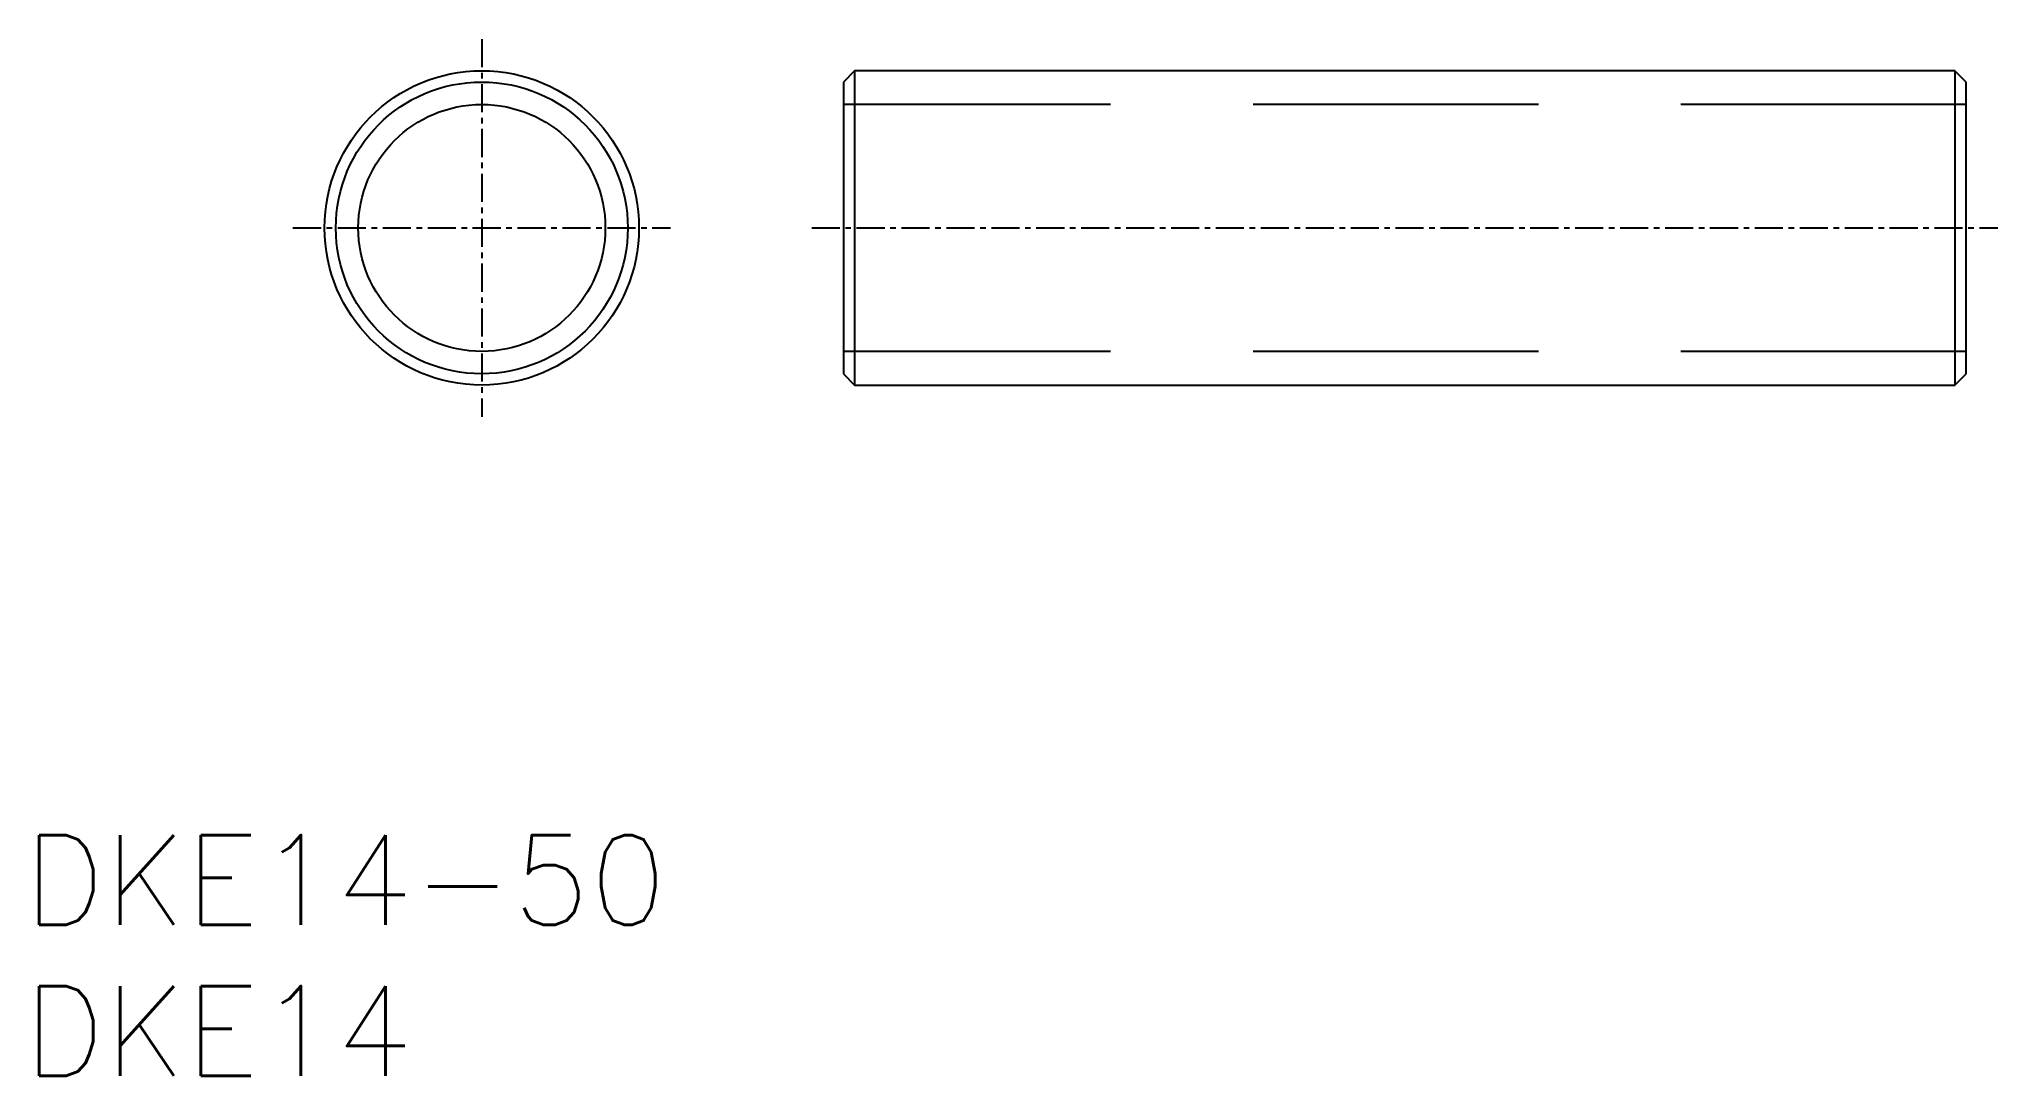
# Model space of a CAD drawing. Extents: x 942.8 to 1030, y 838.6 to 884.8.
import ezdxf

# ---------------------------------------------------------------- set-up
doc = ezdxf.new("R2010")
doc.units = 0
doc.linetypes.add('CENTER', pattern=[2, 1.25, -0.25, 0.25, -0.25])
doc.linetypes.add('DASHED', pattern=[19.05, 12.7, -6.35])
doc.layers.get('0').update_dxf_attribs({"linetype": 'CONTINUOUS'})
doc.layers.add('CENTER', color=1, linetype='CENTER')
doc.styles.get("Standard").update_dxf_attribs({"font": 'txt.shx'})

msp = doc.modelspace()

# ---------------------------------------------------------------- linework, layer by layer
for p, q in [((979.123, 883.401), (978.623, 882.901)), ((978.623, 882.901), (978.623, 869.901)), ((1028.123, 883.401), (979.123, 883.401)), ((979.123, 883.401), (979.123, 869.401)), ((1028.623, 882.901), (1028.123, 883.401)), ((1028.123, 883.401), (1028.123, 869.401)), ((1028.623, 869.901), (1028.623, 882.901)), ((978.623, 869.901), (979.123, 869.401)), ((1028.123, 869.401), (1028.623, 869.901)), ((979.123, 869.401), (1028.123, 869.401))]:
    msp.add_line(p, q)
at = {"color": 3, "linetype": 'DASHED'}
for p, q in [((1028.623, 881.901), (978.623, 881.901)), ((1028.623, 870.901), (978.623, 870.901))]:
    msp.add_line(p, q, dxfattribs=at)
for radius in [7, 6.5, 5.5]:
    msp.add_circle((962.524, 876.401), radius)
at = {"layer": 'CENTER'}
for p, q in [((962.524, 884.809), (962.524, 867.992)), ((954.116, 876.401), (970.933, 876.401)), ((977.214, 876.401), (1030.031, 876.401))]:
    msp.add_line(p, q, dxfattribs=at)

# ---------------------------------------------------------------- texts
for s, p in [('DKE14-50', (942.129, 845.355)), ('DKE14', (942.129, 838.632))]:
    msp.add_text(s, height=4).set_placement(p)

doc.saveas('drawing.dxf')
